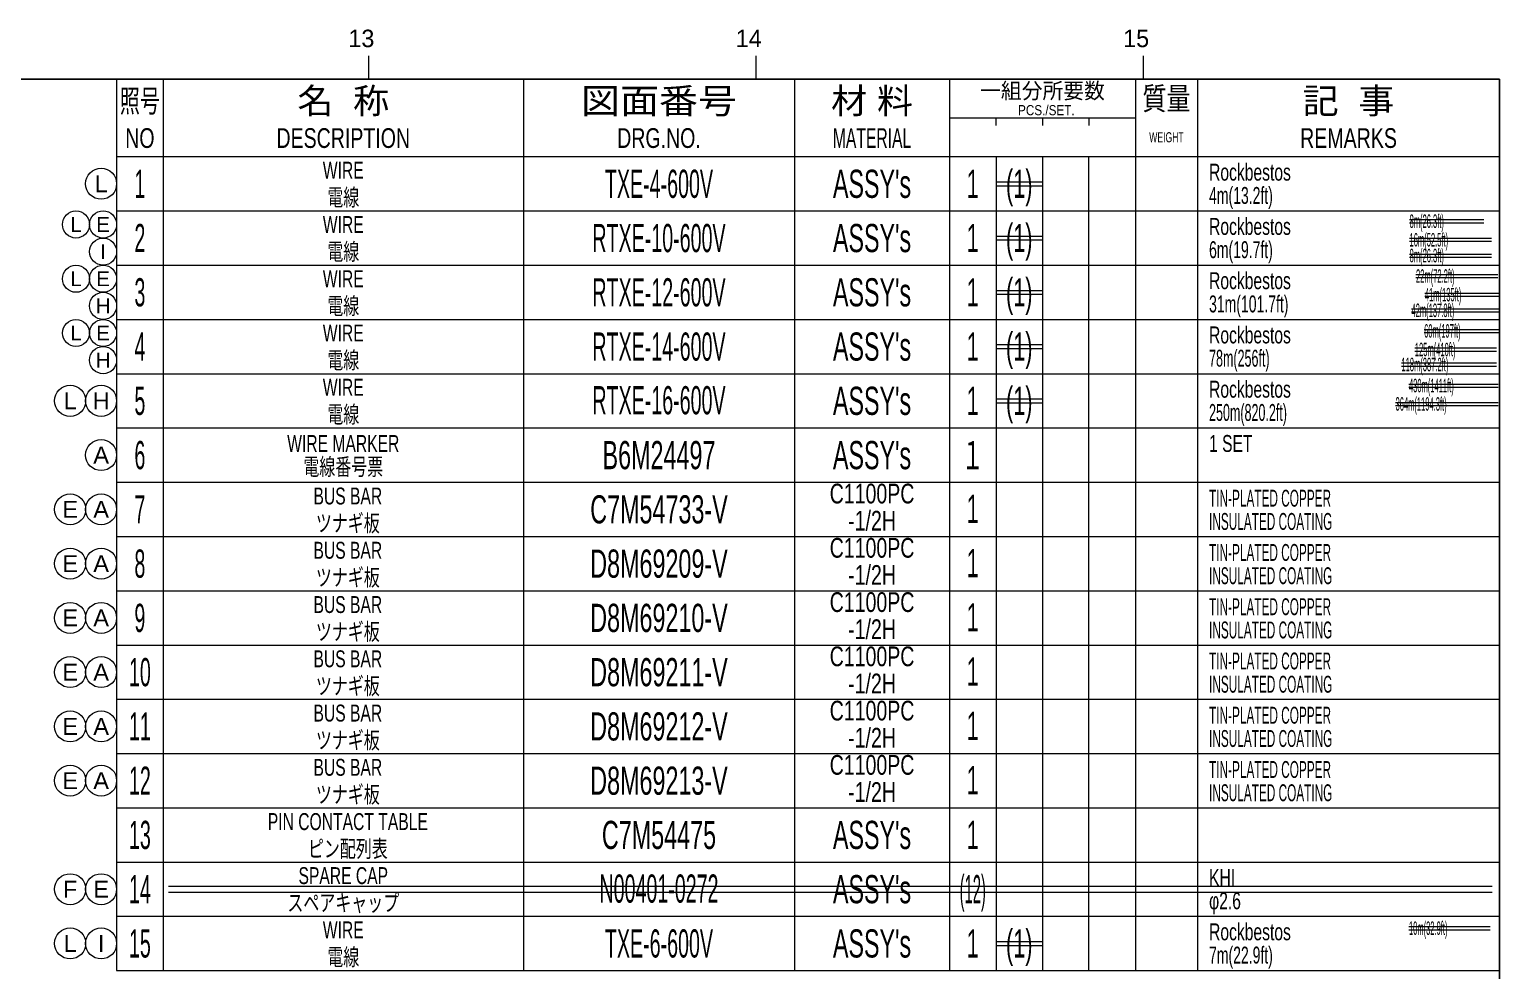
# Model space of a CAD drawing. Header units: millimetres. Extents: x 10 to 832, y 7 to 590.
# Drawn here: x 641.7 to 831.5, y 469 to 590.4 of the extents above; entities that cross this region are included whole.
import ezdxf
from ezdxf.enums import TextEntityAlignment as Align

# ---------------------------------------------------------------- set-up
doc = ezdxf.new("R2010")
doc.units = ezdxf.units.MM
for name, color, linetype in [('GR1_05', 7, 'Continuous'), ('図面枠B6M', 7, 'Continuous'), ('表題、部品表_01', 7, 'Continuous'), ('表題、部品表_02', 7, 'Continuous'), ('表題、部品表_03', 7, 'Continuous')]:
    doc.layers.add(name, color=color, linetype=linetype)
doc.styles.add('HG丸ｺﾞｼｯｸM-PRO', font='')
doc.styles.get('HG丸ｺﾞｼｯｸM-PRO').set_extended_font_data('HG丸ｺﾞｼｯｸM-PRO')

# ---------------------------------------------------------------- blocks, each defined once
blk = doc.blocks.new('BLKF023')
at = {"layer": '図面枠B6M', "color": 4, "linetype": 'Continuous', "lineweight": 13}
for p, q in [((685.5, 587), (685.5, 584)), ((735.5, 587), (735.5, 584)), ((785.5, 587), (785.5, 584)), ((829.5, 567), (831.5, 567)), ((829.5, 560), (831.5, 560)), ((829.5, 553), (831.5, 553)), ((829.5, 546), (831.5, 546)), ((829.5, 539), (831.5, 539)), ((829.5, 532), (831.5, 532)), ((829.5, 525), (831.5, 525)), ((829.5, 518), (831.5, 518)), ((829.5, 511), (831.5, 511)), ((829.5, 504), (831.5, 504)), ((829.5, 497), (831.5, 497)), ((829.5, 490), (831.5, 490)), ((829.5, 483), (831.5, 483)), ((829.5, 476), (831.5, 476))]:
    blk.add_line(p, q, dxfattribs=at)
at = {"layer": '図面枠B6M', "color": 2, "linetype": 'Continuous', "lineweight": 25}
for p, q in [((35.5, 584), (831.5, 584)), ((831.5, 584), (831.5, 15))]:
    blk.add_line(p, q, dxfattribs=at)
at = {"layer": '図面枠B6M', "color": 4, "linetype": 'Continuous', "lineweight": 13, "style": 'HG丸ｺﾞｼｯｸM-PRO', "width": 1.003994}
for s, p in [('13', (682.9, 587.45)), ('14', (732.9, 587.45)), ('15', (782.9, 587.45))]:
    blk.add_text(s, height=2.255, dxfattribs=at).set_placement(p, align=Align.BOTTOM_LEFT)
blk = doc.blocks.new('BLKF025')
at = {"layer": '表題、部品表_02', "color": 4, "linetype": 'Continuous', "lineweight": 13}
for p, q in [((653, 490), (653, 483)), ((653, 490), (831.5, 490)), ((659, 490), (659, 483)), ((705.5, 490), (705.5, 483)), ((740.5, 490), (740.5, 483)), ((760.5, 490), (760.5, 483)), ((766.5, 490), (766.5, 483)), ((772.5, 490), (772.5, 483)), ((778.5, 483), (778.5, 490)), ((784.5, 490), (784.5, 483)), ((792.5, 490), (792.5, 483)), ((831.5, 490), (831.5, 483)), ((653, 483), (831.5, 483))]:
    blk.add_line(p, q, dxfattribs=at)
blk = doc.blocks.new('BLKF028')
at = {"layer": '表題、部品表_01', "color": 4, "linetype": 'Continuous', "lineweight": 13}
for p, q in [((653, 584), (653, 574)), ((653, 584), (831.5, 584)), ((659, 584), (659, 574)), ((705.5, 584), (705.5, 574)), ((740.5, 584), (740.5, 574)), ((760.5, 584), (760.5, 574)), ((784.5, 584), (784.5, 574)), ((792.5, 584), (792.5, 574)), ((831.5, 584), (831.5, 574)), ((760.5, 579), (784.5, 579)), ((766.5, 578), (766.5, 579)), ((772.5, 579), (772.5, 578)), ((778.5, 579), (778.5, 578)), ((653, 574), (831.5, 574))]:
    blk.add_line(p, q, dxfattribs=at)
at = {"layer": '表題、部品表_01', "color": 3, "linetype": 'Continuous', "lineweight": 35, "style": 'HG丸ｺﾞｼｯｸM-PRO'}
for s, height, width, p in [('照号', 2.909, 0.651535, (656, 581.2)), ('名  称', 3.273, 1.042426, (682.25, 581.2)), ('図面番号', 3.273, 1.127518, (723, 581.2)), ('材 料', 3.273, 1.042439, (750.5, 581.2)), ('一組分所要数', 2.036, 0.966638, (772.5, 582.5)), ('質量', 2.909, 0.781842, (788.5, 581.5)), ('記  事', 3.273, 1.042426, (812, 581.2)), ('PCS./SET.', 1.309, 0.862935, (773, 580)), ('NO', 2.545, 0.740841, (656, 576.4)), ('DESCRIPTION', 2.5455, 0.741365, (682.25, 576.4)), ('DRG.NO.', 2.545, 0.741189, (723, 576.4)), ('MATERIAL', 2.545, 0.594756, (750.5, 576.4)), ('WEIGHT', 1.309, 0.635507, (788.5, 576.5)), ('REMARKS', 2.545, 0.742803, (812, 576.4))]:
    blk.add_text(s, height=height, dxfattribs=dict(at, width=width)).set_placement(p, align=Align.MIDDLE_CENTER)
blk = doc.blocks.new('BLKF027')
at = {"layer": '表題、部品表_01', "color": 3, "linetype": 'Continuous', "lineweight": 13}
blk.add_blockref('BLKF028', (0, 0), dxfattribs=at)
blk = doc.blocks.new('BLKF116')
at = {"layer": '表題、部品表_02', "color": 4, "linetype": 'Continuous', "lineweight": 13}
for p, q in [((653, 567), (653, 560)), ((653, 567), (831.5, 567)), ((659, 567), (659, 560)), ((705.5, 567), (705.5, 560)), ((740.5, 567), (740.5, 560)), ((760.5, 567), (760.5, 560)), ((766.5, 567), (766.5, 560)), ((772.5, 567), (772.5, 560)), ((778.5, 560), (778.5, 567)), ((784.5, 567), (784.5, 560)), ((792.5, 567), (792.5, 560)), ((831.5, 567), (831.5, 560)), ((653, 560), (831.5, 560))]:
    blk.add_line(p, q, dxfattribs=at)
blk = doc.blocks.new('BLKF118')
at = {"layer": '表題、部品表_02', "color": 4, "linetype": 'Continuous', "lineweight": 13}
for p, q in [((653, 560), (653, 553)), ((653, 560), (831.5, 560)), ((659, 560), (659, 553)), ((705.5, 560), (705.5, 553)), ((740.5, 560), (740.5, 553)), ((760.5, 560), (760.5, 553)), ((766.5, 560), (766.5, 553)), ((772.5, 560), (772.5, 553)), ((778.5, 553), (778.5, 560)), ((784.5, 560), (784.5, 553)), ((792.5, 560), (792.5, 553)), ((831.5, 560), (831.5, 553)), ((653, 553), (831.5, 553))]:
    blk.add_line(p, q, dxfattribs=at)
blk = doc.blocks.new('BLKF120')
at = {"layer": '表題、部品表_02', "color": 4, "linetype": 'Continuous', "lineweight": 13}
for p, q in [((653, 553), (653, 546)), ((653, 553), (831.5, 553)), ((659, 553), (659, 546)), ((705.5, 553), (705.5, 546)), ((740.5, 553), (740.5, 546)), ((760.5, 553), (760.5, 546)), ((766.5, 553), (766.5, 546)), ((772.5, 553), (772.5, 546)), ((778.5, 546), (778.5, 553)), ((784.5, 553), (784.5, 546)), ((792.5, 553), (792.5, 546)), ((831.5, 553), (831.5, 546)), ((653, 546), (831.5, 546))]:
    blk.add_line(p, q, dxfattribs=at)
blk = doc.blocks.new('BLKF122')
at = {"layer": '表題、部品表_02', "color": 4, "linetype": 'Continuous', "lineweight": 13}
for p, q in [((653, 546), (653, 539)), ((653, 546), (831.5, 546)), ((659, 546), (659, 539)), ((705.5, 546), (705.5, 539)), ((740.5, 546), (740.5, 539)), ((760.5, 546), (760.5, 539)), ((766.5, 546), (766.5, 539)), ((772.5, 546), (772.5, 539)), ((778.5, 539), (778.5, 546)), ((784.5, 546), (784.5, 539)), ((792.5, 546), (792.5, 539)), ((831.5, 546), (831.5, 539)), ((653, 539), (831.5, 539))]:
    blk.add_line(p, q, dxfattribs=at)
blk = doc.blocks.new('BLKF124')
at = {"layer": '表題、部品表_02', "color": 4, "linetype": 'Continuous', "lineweight": 13}
for p, q in [((653, 539), (653, 532)), ((653, 539), (831.5, 539)), ((659, 539), (659, 532)), ((705.5, 539), (705.5, 532)), ((740.5, 539), (740.5, 532)), ((760.5, 539), (760.5, 532)), ((766.5, 539), (766.5, 532)), ((772.5, 539), (772.5, 532)), ((778.5, 532), (778.5, 539)), ((784.5, 539), (784.5, 532)), ((792.5, 539), (792.5, 532)), ((831.5, 539), (831.5, 532)), ((653, 532), (831.5, 532))]:
    blk.add_line(p, q, dxfattribs=at)
blk = doc.blocks.new('BLKF126')
at = {"layer": '表題、部品表_02', "color": 4, "linetype": 'Continuous', "lineweight": 13}
for p, q in [((653, 532), (653, 525)), ((653, 532), (831.5, 532)), ((659, 532), (659, 525)), ((705.5, 532), (705.5, 525)), ((740.5, 532), (740.5, 525)), ((760.5, 532), (760.5, 525)), ((766.5, 532), (766.5, 525)), ((772.5, 532), (772.5, 525)), ((778.5, 525), (778.5, 532)), ((784.5, 532), (784.5, 525)), ((792.5, 532), (792.5, 525)), ((831.5, 532), (831.5, 525)), ((653, 525), (831.5, 525))]:
    blk.add_line(p, q, dxfattribs=at)
blk = doc.blocks.new('BLKF128')
at = {"layer": '表題、部品表_02', "color": 4, "linetype": 'Continuous', "lineweight": 13}
for p, q in [((653, 525), (653, 518)), ((653, 525), (831.5, 525)), ((659, 525), (659, 518)), ((705.5, 525), (705.5, 518)), ((740.5, 525), (740.5, 518)), ((760.5, 525), (760.5, 518)), ((766.5, 525), (766.5, 518)), ((772.5, 525), (772.5, 518)), ((778.5, 518), (778.5, 525)), ((784.5, 525), (784.5, 518)), ((792.5, 525), (792.5, 518)), ((831.5, 525), (831.5, 518)), ((653, 518), (831.5, 518))]:
    blk.add_line(p, q, dxfattribs=at)
blk = doc.blocks.new('BLKF130')
at = {"layer": '表題、部品表_02', "color": 4, "linetype": 'Continuous', "lineweight": 13}
for p, q in [((653, 518), (653, 511)), ((653, 518), (831.5, 518)), ((659, 518), (659, 511)), ((705.5, 518), (705.5, 511)), ((740.5, 518), (740.5, 511)), ((760.5, 518), (760.5, 511)), ((766.5, 518), (766.5, 511)), ((772.5, 518), (772.5, 511)), ((778.5, 511), (778.5, 518)), ((784.5, 518), (784.5, 511)), ((792.5, 518), (792.5, 511)), ((831.5, 518), (831.5, 511)), ((653, 511), (831.5, 511))]:
    blk.add_line(p, q, dxfattribs=at)
blk = doc.blocks.new('BLKF132')
at = {"layer": '表題、部品表_02', "color": 4, "linetype": 'Continuous', "lineweight": 13}
for p, q in [((653, 511), (653, 504)), ((653, 511), (831.5, 511)), ((659, 511), (659, 504)), ((705.5, 511), (705.5, 504)), ((740.5, 511), (740.5, 504)), ((760.5, 511), (760.5, 504)), ((766.5, 511), (766.5, 504)), ((772.5, 511), (772.5, 504)), ((778.5, 504), (778.5, 511)), ((784.5, 511), (784.5, 504)), ((792.5, 511), (792.5, 504)), ((831.5, 511), (831.5, 504)), ((653, 504), (831.5, 504))]:
    blk.add_line(p, q, dxfattribs=at)
blk = doc.blocks.new('BLKF134')
at = {"layer": '表題、部品表_02', "color": 4, "linetype": 'Continuous', "lineweight": 13}
for p, q in [((653, 504), (653, 497)), ((653, 504), (831.5, 504)), ((659, 504), (659, 497)), ((705.5, 504), (705.5, 497)), ((740.5, 504), (740.5, 497)), ((760.5, 504), (760.5, 497)), ((766.5, 504), (766.5, 497)), ((772.5, 504), (772.5, 497)), ((778.5, 497), (778.5, 504)), ((784.5, 504), (784.5, 497)), ((792.5, 504), (792.5, 497)), ((831.5, 504), (831.5, 497)), ((653, 497), (831.5, 497))]:
    blk.add_line(p, q, dxfattribs=at)
blk = doc.blocks.new('BLKF136')
at = {"layer": '表題、部品表_02', "color": 4, "linetype": 'Continuous', "lineweight": 13}
for p, q in [((653, 497), (653, 490)), ((653, 497), (831.5, 497)), ((659, 497), (659, 490)), ((705.5, 497), (705.5, 490)), ((740.5, 497), (740.5, 490)), ((760.5, 497), (760.5, 490)), ((766.5, 497), (766.5, 490)), ((772.5, 497), (772.5, 490)), ((778.5, 490), (778.5, 497)), ((784.5, 497), (784.5, 490)), ((792.5, 497), (792.5, 490)), ((831.5, 497), (831.5, 490)), ((653, 490), (831.5, 490))]:
    blk.add_line(p, q, dxfattribs=at)
blk = doc.blocks.new('BLKF193')
at = {"layer": '表題、部品表_02', "color": 4, "linetype": 'Continuous', "lineweight": 13}
for p, q in [((653, 574), (653, 567)), ((653, 574), (831.5, 574)), ((659, 574), (659, 567)), ((705.5, 574), (705.5, 567)), ((740.5, 574), (740.5, 567)), ((760.5, 574), (760.5, 567)), ((766.5, 574), (766.5, 567)), ((772.5, 574), (772.5, 567)), ((778.5, 567), (778.5, 574)), ((784.5, 574), (784.5, 567)), ((792.5, 574), (792.5, 567)), ((831.5, 574), (831.5, 567)), ((653, 567), (831.5, 567))]:
    blk.add_line(p, q, dxfattribs=at)
blk = doc.blocks.new('BLKF211')
at = {"layer": 'GR1_05', "color": 4, "linetype": 'Continuous', "lineweight": 13}
blk.add_circle((651, 535.5), 2, dxfattribs=at)
at = {"layer": 'GR1_05', "color": 4, "linetype": 'Continuous', "lineweight": 13, "style": 'HG丸ｺﾞｼｯｸM-PRO', "width": 1.042301}
blk.add_text('A', height=2.18, dxfattribs=at).set_placement((651, 535.5), align=Align.MIDDLE_CENTER)
blk = doc.blocks.new('BLKF252')
at = {"layer": '表題、部品表_02', "color": 4, "linetype": 'Continuous', "lineweight": 13}
for p, q in [((653, 483), (653, 476)), ((653, 483), (831.5, 483)), ((659, 483), (659, 476)), ((705.5, 483), (705.5, 476)), ((740.5, 483), (740.5, 476)), ((760.5, 483), (760.5, 476)), ((766.5, 483), (766.5, 476)), ((772.5, 483), (772.5, 476)), ((778.5, 476), (778.5, 483)), ((784.5, 483), (784.5, 476)), ((792.5, 483), (792.5, 476)), ((831.5, 483), (831.5, 476)), ((653, 476), (831.5, 476))]:
    blk.add_line(p, q, dxfattribs=at)
blk = doc.blocks.new('BLKF254')
at = {"layer": 'GR1_05', "color": 4, "linetype": 'Continuous', "lineweight": 13}
blk.add_circle((651, 479.5), 2, dxfattribs=at)
at = {"layer": 'GR1_05', "color": 4, "linetype": 'Continuous', "lineweight": 13, "style": 'HG丸ｺﾞｼｯｸM-PRO', "width": 1.04259}
blk.add_text('E', height=2.18, dxfattribs=at).set_placement((651, 479.5), align=Align.MIDDLE_CENTER)
blk = doc.blocks.new('BLKF258')
at = {"layer": 'GR1_05', "color": 4, "linetype": 'Continuous', "lineweight": 13}
blk.add_circle((651.25, 558.25), 1.75, dxfattribs=at)
at = {"layer": 'GR1_05', "color": 4, "linetype": 'Continuous', "lineweight": 13, "style": 'HG丸ｺﾞｼｯｸM-PRO', "width": 1.04259}
blk.add_text('E', height=1.91, dxfattribs=at).set_placement((651.25, 558.25), align=Align.MIDDLE_CENTER)
blk = doc.blocks.new('BLKF259')
at = {"layer": 'GR1_05', "color": 4, "linetype": 'Continuous', "lineweight": 13}
blk.add_circle((651.25, 551.25), 1.75, dxfattribs=at)
at = {"layer": 'GR1_05', "color": 4, "linetype": 'Continuous', "lineweight": 13, "style": 'HG丸ｺﾞｼｯｸM-PRO', "width": 1.04259}
blk.add_text('E', height=1.91, dxfattribs=at).set_placement((651.25, 551.25), align=Align.MIDDLE_CENTER)
blk = doc.blocks.new('BLKF260')
at = {"layer": 'GR1_05', "color": 4, "linetype": 'Continuous', "lineweight": 13}
blk.add_circle((651.25, 565.25), 1.75, dxfattribs=at)
at = {"layer": 'GR1_05', "color": 4, "linetype": 'Continuous', "lineweight": 13, "style": 'HG丸ｺﾞｼｯｸM-PRO', "width": 1.04259}
blk.add_text('E', height=1.91, dxfattribs=at).set_placement((651.25, 565.25), align=Align.MIDDLE_CENTER)
blk = doc.blocks.new('BLKF264')
at = {"layer": 'GR1_05', "color": 4, "linetype": 'Continuous', "lineweight": 13}
blk.add_circle((647, 528.5), 2, dxfattribs=at)
at = {"layer": 'GR1_05', "color": 4, "linetype": 'Continuous', "lineweight": 13, "style": 'HG丸ｺﾞｼｯｸM-PRO', "width": 1.04259}
blk.add_text('E', height=2.18, dxfattribs=at).set_placement((647, 528.5), align=Align.MIDDLE_CENTER)
blk = doc.blocks.new('BLKF265')
at = {"layer": 'GR1_05', "color": 4, "linetype": 'Continuous', "lineweight": 13}
blk.add_circle((651, 528.5), 2, dxfattribs=at)
at = {"layer": 'GR1_05', "color": 4, "linetype": 'Continuous', "lineweight": 13, "style": 'HG丸ｺﾞｼｯｸM-PRO', "width": 1.042301}
blk.add_text('A', height=2.18, dxfattribs=at).set_placement((651, 528.5), align=Align.MIDDLE_CENTER)
blk = doc.blocks.new('BLKF266')
at = {"layer": 'GR1_05', "color": 4, "linetype": 'Continuous', "lineweight": 13}
blk.add_circle((647, 521.5), 2, dxfattribs=at)
at = {"layer": 'GR1_05', "color": 4, "linetype": 'Continuous', "lineweight": 13, "style": 'HG丸ｺﾞｼｯｸM-PRO', "width": 1.04259}
blk.add_text('E', height=2.18, dxfattribs=at).set_placement((647, 521.5), align=Align.MIDDLE_CENTER)
blk = doc.blocks.new('BLKF267')
at = {"layer": 'GR1_05', "color": 4, "linetype": 'Continuous', "lineweight": 13}
blk.add_circle((651, 521.5), 2, dxfattribs=at)
at = {"layer": 'GR1_05', "color": 4, "linetype": 'Continuous', "lineweight": 13, "style": 'HG丸ｺﾞｼｯｸM-PRO', "width": 1.042301}
blk.add_text('A', height=2.18, dxfattribs=at).set_placement((651, 521.5), align=Align.MIDDLE_CENTER)
blk = doc.blocks.new('BLKF268')
at = {"layer": 'GR1_05', "color": 4, "linetype": 'Continuous', "lineweight": 13}
blk.add_circle((647, 514.5), 2, dxfattribs=at)
at = {"layer": 'GR1_05', "color": 4, "linetype": 'Continuous', "lineweight": 13, "style": 'HG丸ｺﾞｼｯｸM-PRO', "width": 1.04259}
blk.add_text('E', height=2.18, dxfattribs=at).set_placement((647, 514.5), align=Align.MIDDLE_CENTER)
blk = doc.blocks.new('BLKF269')
at = {"layer": 'GR1_05', "color": 4, "linetype": 'Continuous', "lineweight": 13}
blk.add_circle((651, 514.5), 2, dxfattribs=at)
at = {"layer": 'GR1_05', "color": 4, "linetype": 'Continuous', "lineweight": 13, "style": 'HG丸ｺﾞｼｯｸM-PRO', "width": 1.042301}
blk.add_text('A', height=2.18, dxfattribs=at).set_placement((651, 514.5), align=Align.MIDDLE_CENTER)
blk = doc.blocks.new('BLKF270')
at = {"layer": 'GR1_05', "color": 4, "linetype": 'Continuous', "lineweight": 13}
blk.add_circle((647, 507.5), 2, dxfattribs=at)
at = {"layer": 'GR1_05', "color": 4, "linetype": 'Continuous', "lineweight": 13, "style": 'HG丸ｺﾞｼｯｸM-PRO', "width": 1.04259}
blk.add_text('E', height=2.18, dxfattribs=at).set_placement((647, 507.5), align=Align.MIDDLE_CENTER)
blk = doc.blocks.new('BLKF271')
at = {"layer": 'GR1_05', "color": 4, "linetype": 'Continuous', "lineweight": 13}
blk.add_circle((651, 507.5), 2, dxfattribs=at)
at = {"layer": 'GR1_05', "color": 4, "linetype": 'Continuous', "lineweight": 13, "style": 'HG丸ｺﾞｼｯｸM-PRO', "width": 1.042301}
blk.add_text('A', height=2.18, dxfattribs=at).set_placement((651, 507.5), align=Align.MIDDLE_CENTER)
blk = doc.blocks.new('BLKF272')
at = {"layer": 'GR1_05', "color": 4, "linetype": 'Continuous', "lineweight": 13}
blk.add_circle((647, 500.5), 2, dxfattribs=at)
at = {"layer": 'GR1_05', "color": 4, "linetype": 'Continuous', "lineweight": 13, "style": 'HG丸ｺﾞｼｯｸM-PRO', "width": 1.04259}
blk.add_text('E', height=2.18, dxfattribs=at).set_placement((647, 500.5), align=Align.MIDDLE_CENTER)
blk = doc.blocks.new('BLKF273')
at = {"layer": 'GR1_05', "color": 4, "linetype": 'Continuous', "lineweight": 13}
blk.add_circle((651, 500.5), 2, dxfattribs=at)
at = {"layer": 'GR1_05', "color": 4, "linetype": 'Continuous', "lineweight": 13, "style": 'HG丸ｺﾞｼｯｸM-PRO', "width": 1.042301}
blk.add_text('A', height=2.18, dxfattribs=at).set_placement((651, 500.5), align=Align.MIDDLE_CENTER)
blk = doc.blocks.new('BLKF274')
at = {"layer": 'GR1_05', "color": 4, "linetype": 'Continuous', "lineweight": 13}
blk.add_circle((647, 493.5), 2, dxfattribs=at)
at = {"layer": 'GR1_05', "color": 4, "linetype": 'Continuous', "lineweight": 13, "style": 'HG丸ｺﾞｼｯｸM-PRO', "width": 1.04259}
blk.add_text('E', height=2.18, dxfattribs=at).set_placement((647, 493.5), align=Align.MIDDLE_CENTER)
blk = doc.blocks.new('BLKF275')
at = {"layer": 'GR1_05', "color": 4, "linetype": 'Continuous', "lineweight": 13}
blk.add_circle((651, 493.5), 2, dxfattribs=at)
at = {"layer": 'GR1_05', "color": 4, "linetype": 'Continuous', "lineweight": 13, "style": 'HG丸ｺﾞｼｯｸM-PRO', "width": 1.042301}
blk.add_text('A', height=2.18, dxfattribs=at).set_placement((651, 493.5), align=Align.MIDDLE_CENTER)
blk = doc.blocks.new('BLKF283')
at = {"layer": 'GR1_05', "color": 4, "linetype": 'Continuous', "lineweight": 13}
blk.add_circle((647, 479.5), 2, dxfattribs=at)
at = {"layer": 'GR1_05', "color": 4, "linetype": 'Continuous', "lineweight": 13, "style": 'HG丸ｺﾞｼｯｸM-PRO', "width": 1.042153}
blk.add_text('F', height=2.18, dxfattribs=at).set_placement((647, 479.5), align=Align.MIDDLE_CENTER)
blk = doc.blocks.new('BLKF314')
at = {"layer": 'GR1_05', "color": 4, "linetype": 'Continuous', "lineweight": 13}
blk.add_circle((651, 542.5), 2, dxfattribs=at)
at = {"layer": 'GR1_05', "color": 4, "linetype": 'Continuous', "lineweight": 13, "style": 'HG丸ｺﾞｼｯｸM-PRO', "width": 1.042153}
blk.add_text('H', height=2.18, dxfattribs=at).set_placement((651, 542.5), align=Align.MIDDLE_CENTER)
blk = doc.blocks.new('BLKF315')
at = {"layer": 'GR1_05', "color": 4, "linetype": 'Continuous', "lineweight": 13}
blk.add_circle((651.25, 547.75), 1.75, dxfattribs=at)
at = {"layer": 'GR1_05', "color": 4, "linetype": 'Continuous', "lineweight": 13, "style": 'HG丸ｺﾞｼｯｸM-PRO', "width": 1.042153}
blk.add_text('H', height=1.91, dxfattribs=at).set_placement((651.25, 547.75), align=Align.MIDDLE_CENTER)
blk = doc.blocks.new('BLKF316')
at = {"layer": 'GR1_05', "color": 4, "linetype": 'Continuous', "lineweight": 13}
blk.add_circle((651.25, 554.75), 1.75, dxfattribs=at)
at = {"layer": 'GR1_05', "color": 4, "linetype": 'Continuous', "lineweight": 13, "style": 'HG丸ｺﾞｼｯｸM-PRO', "width": 1.042153}
blk.add_text('H', height=1.91, dxfattribs=at).set_placement((651.25, 554.75), align=Align.MIDDLE_CENTER)
blk = doc.blocks.new('BLKF324')
at = {"layer": '表題、部品表_02', "color": 4, "linetype": 'Continuous', "lineweight": 13}
for p, q in [((653, 476), (653, 469)), ((653, 476), (831.5, 476)), ((659, 476), (659, 469)), ((705.5, 476), (705.5, 469)), ((740.5, 476), (740.5, 469)), ((760.5, 476), (760.5, 469)), ((766.5, 476), (766.5, 469)), ((772.5, 476), (772.5, 469)), ((778.5, 469), (778.5, 476)), ((784.5, 476), (784.5, 469)), ((792.5, 476), (792.5, 469)), ((831.5, 476), (831.5, 469)), ((653, 469), (831.5, 469))]:
    blk.add_line(p, q, dxfattribs=at)
blk = doc.blocks.new('BLKF326')
at = {"layer": 'GR1_05', "color": 4, "linetype": 'Continuous', "lineweight": 13}
blk.add_circle((651, 472.5), 2, dxfattribs=at)
at = {"layer": 'GR1_05', "color": 4, "linetype": 'Continuous', "lineweight": 13, "style": 'HG丸ｺﾞｼｯｸM-PRO', "width": 1.042153}
blk.add_text('I', height=2.18, dxfattribs=at).set_placement((651, 472.5), align=Align.MIDDLE_CENTER)
blk = doc.blocks.new('BLKF333')
at = {"layer": 'GR1_05', "color": 4, "linetype": 'Continuous', "lineweight": 13}
blk.add_circle((651.25, 561.75), 1.75, dxfattribs=at)
at = {"layer": 'GR1_05', "color": 4, "linetype": 'Continuous', "lineweight": 13, "style": 'HG丸ｺﾞｼｯｸM-PRO', "width": 1.042153}
blk.add_text('I', height=1.91, dxfattribs=at).set_placement((651.25, 561.75), align=Align.MIDDLE_CENTER)
blk = doc.blocks.new('BLKF370')
at = {"layer": 'GR1_05', "color": 4, "linetype": 'Continuous', "lineweight": 13}
blk.add_circle((651, 570.5), 2, dxfattribs=at)
at = {"layer": 'GR1_05', "color": 4, "linetype": 'Continuous', "lineweight": 13, "style": 'HG丸ｺﾞｼｯｸM-PRO', "width": 1.042991}
blk.add_text('L', height=2.18, dxfattribs=at).set_placement((651, 570.5), align=Align.MIDDLE_CENTER)
blk = doc.blocks.new('BLKF371')
at = {"layer": 'GR1_05', "color": 4, "linetype": 'Continuous', "lineweight": 13}
blk.add_circle((647.75, 565.25), 1.75, dxfattribs=at)
at = {"layer": 'GR1_05', "color": 4, "linetype": 'Continuous', "lineweight": 13, "style": 'HG丸ｺﾞｼｯｸM-PRO', "width": 1.042991}
blk.add_text('L', height=1.91, dxfattribs=at).set_placement((647.75, 565.25), align=Align.MIDDLE_CENTER)
blk = doc.blocks.new('BLKF372')
at = {"layer": 'GR1_05', "color": 4, "linetype": 'Continuous', "lineweight": 13}
blk.add_circle((647.75, 558.25), 1.75, dxfattribs=at)
at = {"layer": 'GR1_05', "color": 4, "linetype": 'Continuous', "lineweight": 13, "style": 'HG丸ｺﾞｼｯｸM-PRO', "width": 1.042991}
blk.add_text('L', height=1.91, dxfattribs=at).set_placement((647.75, 558.25), align=Align.MIDDLE_CENTER)
blk = doc.blocks.new('BLKF373')
at = {"layer": 'GR1_05', "color": 4, "linetype": 'Continuous', "lineweight": 13}
blk.add_circle((647.75, 551.25), 1.75, dxfattribs=at)
at = {"layer": 'GR1_05', "color": 4, "linetype": 'Continuous', "lineweight": 13, "style": 'HG丸ｺﾞｼｯｸM-PRO', "width": 1.042991}
blk.add_text('L', height=1.91, dxfattribs=at).set_placement((647.75, 551.25), align=Align.MIDDLE_CENTER)
blk = doc.blocks.new('BLKF374')
at = {"layer": 'GR1_05', "color": 4, "linetype": 'Continuous', "lineweight": 13}
blk.add_circle((647, 542.5), 2, dxfattribs=at)
at = {"layer": 'GR1_05', "color": 4, "linetype": 'Continuous', "lineweight": 13, "style": 'HG丸ｺﾞｼｯｸM-PRO', "width": 1.042991}
blk.add_text('L', height=2.18, dxfattribs=at).set_placement((647, 542.5), align=Align.MIDDLE_CENTER)
blk = doc.blocks.new('BLKF375')
at = {"layer": 'GR1_05', "color": 4, "linetype": 'Continuous', "lineweight": 13}
blk.add_circle((647, 472.5), 2, dxfattribs=at)
at = {"layer": 'GR1_05', "color": 4, "linetype": 'Continuous', "lineweight": 13, "style": 'HG丸ｺﾞｼｯｸM-PRO', "width": 1.042991}
blk.add_text('L', height=2.18, dxfattribs=at).set_placement((647, 472.5), align=Align.MIDDLE_CENTER)

msp = doc.modelspace()

# ---------------------------------------------------------------- linework, layer by layer
at = {"layer": 'GR1_05', "color": 4, "linetype": 'Continuous', "lineweight": 13}
for p, q in [((766.5, 570.75), (772.5, 570.75)), ((766.5, 570.25), (772.5, 570.25)), ((819.88, 565.88), (829.48, 565.88)), ((766.5, 563.75), (772.5, 563.75)), ((819.88, 565.48), (829.48, 565.48)), ((766.5, 563.25), (772.5, 563.25)), ((819.88, 563.48), (830.44, 563.48)), ((819.88, 563.08), (830.44, 563.08)), ((819.88, 561.44), (830.44, 561.44)), ((819.88, 561.04), (830.44, 561.04)), ((820.71, 558.8), (831.27, 558.8)), ((820.71, 558.4), (831.27, 558.4)), ((766.5, 556.75), (772.5, 556.75)), ((766.5, 556.25), (772.5, 556.25)), ((821.86, 556.4), (831.46, 556.4)), ((820.13, 554.38), (831.46, 554.38)), ((821.86, 556), (831.46, 556)), ((820.13, 553.98), (831.46, 553.98)), ((821.76, 551.72), (831.36, 551.72)), ((821.76, 551.32), (831.36, 551.32)), ((766.5, 549.75), (772.5, 549.75)), ((766.5, 549.25), (772.5, 549.25)), ((820.56, 549.32), (831.12, 549.32)), ((820.56, 548.92), (831.12, 548.92)), ((818.83, 547.39), (831.12, 547.39)), ((818.83, 546.99), (831.12, 546.99)), ((819.8, 544.67), (831.32, 544.67)), ((766.5, 542.75), (772.5, 542.75)), ((819.8, 544.27), (831.32, 544.27)), ((766.5, 542.25), (772.5, 542.25)), ((818.07, 542.3), (831.32, 542.3)), ((818.07, 541.9), (831.32, 541.9)), ((659.69, 479.9), (830.54, 479.9)), ((659.69, 479.1), (830.54, 479.1)), ((819.8, 474.67), (830.29, 474.67)), ((766.5, 472.75), (772.5, 472.75)), ((819.8, 474.27), (830.29, 474.27)), ((766.5, 472.25), (772.5, 472.25))]:
    msp.add_line(p, q, dxfattribs=at)

# ---------------------------------------------------------------- block references
for name in ['BLKF370', 'BLKF371', 'BLKF260', 'BLKF333', 'BLKF372', 'BLKF258', 'BLKF316', 'BLKF373', 'BLKF259', 'BLKF315', 'BLKF374', 'BLKF314', 'BLKF211', 'BLKF264', 'BLKF265', 'BLKF266', 'BLKF267', 'BLKF268', 'BLKF269', 'BLKF270', 'BLKF271', 'BLKF272', 'BLKF273', 'BLKF274', 'BLKF275', 'BLKF283', 'BLKF254', 'BLKF375', 'BLKF326']:
    msp.add_blockref(name, (0, 0), dxfattribs=at)
at = {"layer": '図面枠B6M', "color": 4, "linetype": 'Continuous', "lineweight": 13}
msp.add_blockref('BLKF023', (0, 0), dxfattribs=at)
at = {"layer": '表題、部品表_01', "color": 3, "linetype": 'Continuous', "lineweight": 13}
msp.add_blockref('BLKF027', (0, 0), dxfattribs=at)
at = {"layer": '表題、部品表_02', "color": 4, "linetype": 'Continuous', "lineweight": 13}
for name in ['BLKF193', 'BLKF116', 'BLKF118', 'BLKF120', 'BLKF122', 'BLKF124', 'BLKF126', 'BLKF128', 'BLKF130', 'BLKF132', 'BLKF134', 'BLKF136', 'BLKF025', 'BLKF252', 'BLKF324']:
    msp.add_blockref(name, (0, 0), dxfattribs=at)

# ---------------------------------------------------------------- texts
at = {"layer": 'GR1_05', "color": 3, "linetype": 'Continuous', "lineweight": 35, "style": 'HG丸ｺﾞｼｯｸM-PRO'}
for s, height, width, p in [('(1)', 3.636, 0.576968, (769.5, 570.5)), ('(1)', 3.636, 0.576968, (769.5, 563.5)), ('(1)', 3.636, 0.576968, (769.5, 556.5)), ('(1)', 3.636, 0.576968, (769.5, 549.5)), ('(1)', 3.636, 0.576968, (769.5, 542.5)), ('SPARE CAP', 2.182, 0.691878, (682.25, 481.25)), ('N00401-0272', 3.6364, 0.521164, (723, 479.58)), ("ASSY's", 3.636, 0.617769, (750.5, 479.5)), ('(12)', 3.636, 0.391835, (763.5, 479.5)), ('スペアキャップ', 2.182, 0.692256, (682.25, 477.75)), ('(1)', 3.636, 0.576968, (769.5, 472.5))]:
    msp.add_text(s, height=height, dxfattribs=dict(at, width=width)).set_placement(p, align=Align.MIDDLE_CENTER)
for s, height, width, p in [('8m(26.3ft)', 1.745, 0.416723, (819.88, 565.68)), ('16m(52.5ft)', 1.7455, 0.41675, (819.88, 563.28)), ('8m(26.3ft)', 1.745, 0.416723, (819.88, 561.24)), ('22m(72.2ft)', 1.7455, 0.41675, (820.71, 558.6)), ('41m(135ft)', 1.745, 0.416871, (821.86, 556.2)), ('42m(137.8ft)', 1.7455, 0.416772, (820.13, 554.18)), ('60m(197ft)', 1.745, 0.416871, (821.76, 551.52)), ('125m(410ft)', 1.7455, 0.41688, (820.56, 549.12)), ('118m(387.2ft)', 1.7455, 0.41679, (818.83, 547.19)), ('430m(1411ft)', 1.7455, 0.416888, (819.8, 544.47)), ('364m(1194.3ft)', 1.7455, 0.416804, (818.07, 542.1)), ('KHI', 2.182, 0.693331, (794, 481)), ('φ2.6', 2.182, 0.691434, (794, 478)), ('10m(32.9ft)', 1.7455, 0.41675, (819.8, 474.47))]:
    msp.add_text(s, height=height, dxfattribs=dict(at, width=width)).set_placement(p, align=Align.MIDDLE_LEFT)
at = {"layer": '表題、部品表_03', "color": 3, "linetype": 'Continuous', "lineweight": 35, "style": 'HG丸ｺﾞｼｯｸM-PRO'}
for s, height, width, p in [('WIRE', 2.182, 0.692288, (682.25, 572.25)), ('1', 3.64, 0.521199, (656, 570.5)), ('TXE-4-600V', 3.636, 0.521465, (723, 570.5)), ("ASSY's", 3.636, 0.617769, (750.5, 570.5)), ('1', 3.64, 0.576062, (763.5, 570.5)), ('電線', 2.182, 0.692256, (682.25, 568.75)), ('WIRE', 2.182, 0.692288, (682.25, 565.25)), ('2', 3.64, 0.521199, (656, 563.5)), ('RTXE-10-600V', 3.6364, 0.521404, (723, 563.5)), ("ASSY's", 3.636, 0.617769, (750.5, 563.5)), ('1', 3.64, 0.576062, (763.5, 563.5)), ('電線', 2.182, 0.692256, (682.25, 561.75)), ('3', 3.64, 0.521199, (656, 556.5)), ('WIRE', 2.182, 0.692288, (682.25, 558.25)), ('RTXE-12-600V', 3.6364, 0.521404, (723, 556.5)), ("ASSY's", 3.636, 0.617769, (750.5, 556.5)), ('1', 3.64, 0.576062, (763.5, 556.5)), ('電線', 2.182, 0.692256, (682.25, 554.75)), ('WIRE', 2.182, 0.692288, (682.25, 551.25)), ('4', 3.64, 0.521199, (656, 549.5)), ('RTXE-14-600V', 3.6364, 0.521404, (723, 549.5)), ("ASSY's", 3.636, 0.617769, (750.5, 549.5)), ('1', 3.64, 0.576062, (763.5, 549.5)), ('電線', 2.182, 0.692256, (682.25, 547.75)), ('WIRE', 2.182, 0.692288, (682.25, 544.25)), ('5', 3.64, 0.521199, (656, 542.5)), ('RTXE-16-600V', 3.6364, 0.521404, (723, 542.58)), ("ASSY's", 3.636, 0.617769, (750.5, 542.5)), ('1', 3.64, 0.576062, (763.5, 542.5)), ('電線', 2.182, 0.692256, (682.25, 540.75)), ('電線', 2.182, 0.692256, (682.25, 540.75)), ('6', 3.64, 0.521199, (656, 535.5)), ('WIRE MARKER', 2.1818, 0.692392, (682.25, 537)), ('B6M24497', 3.636, 0.619614, (723, 535.5)), ("ASSY's", 3.636, 0.617769, (750.5, 535.5)), ('１', 3.64, 0.578238, (763.5, 535.5)), ('電線番号票', 2.182, 0.692256, (682.25, 534)), ('BUS BAR', 2.182, 0.692724, (682.84, 530.22)), ('7', 3.64, 0.521199, (656, 528.5)), ('C7M54733-V', 3.636, 0.619783, (723, 528.5)), ('1', 3.64, 0.576062, (763.5, 528.57)), ('ツナギ板', 2.182, 0.692256, (682.84, 526.72)), ('BUS BAR', 2.182, 0.692724, (682.84, 523.22)), ('8', 3.64, 0.521199, (656, 521.5)), ('D8M69209-V', 3.636, 0.61947, (723, 521.5)), ('1', 3.64, 0.576062, (763.5, 521.57)), ('ツナギ板', 2.182, 0.692256, (682.84, 519.72)), ('9', 3.64, 0.521199, (656, 514.5)), ('BUS BAR', 2.182, 0.692724, (682.84, 516.22)), ('D8M69210-V', 3.636, 0.61947, (723, 514.5)), ('1', 3.64, 0.576062, (763.5, 514.57)), ('ツナギ板', 2.182, 0.692256, (682.84, 512.72)), ('10', 3.636, 0.521199, (656, 507.5)), ('BUS BAR', 2.182, 0.692724, (682.84, 509.22)), ('D8M69211-V', 3.636, 0.61947, (723, 507.5)), ('1', 3.64, 0.576062, (763.5, 507.57)), ('ツナギ板', 2.182, 0.692256, (682.84, 505.72)), ('BUS BAR', 2.182, 0.692724, (682.84, 502.22)), ('11', 3.636, 0.521199, (656, 500.5)), ('D8M69212-V', 3.636, 0.61947, (723, 500.5)), ('1', 3.64, 0.576062, (763.5, 500.57)), ('ツナギ板', 2.182, 0.692256, (682.84, 498.72)), ('12', 3.636, 0.521199, (656, 493.5)), ('BUS BAR', 2.182, 0.692724, (682.84, 495.22)), ('D8M69213-V', 3.636, 0.61947, (723, 493.5)), ('1', 3.64, 0.576062, (763.5, 493.57)), ('ツナギ板', 2.182, 0.692256, (682.84, 491.72)), ('13', 3.636, 0.521199, (656, 486.5)), ('PIN CONTACT TABLE', 2.1818, 0.692885, (682.84, 488.22)), ('C7M54475', 3.636, 0.619792, (723, 486.5)), ("ASSY's", 3.636, 0.617769, (750.5, 486.5)), ('1', 3.64, 0.576062, (763.5, 486.5)), ('ピン配列表', 2.182, 0.692256, (682.84, 484.72)), ('14', 3.636, 0.521199, (656, 479.5)), ('WIRE', 2.182, 0.692288, (682.25, 474.25)), ('15', 3.636, 0.521199, (656, 472.5)), ('TXE-6-600V', 3.636, 0.521465, (723, 472.5)), ("ASSY's", 3.636, 0.617769, (750.5, 472.5)), ('1', 3.64, 0.576062, (763.5, 472.5)), ('電線', 2.182, 0.692256, (682.25, 470.75))]:
    msp.add_text(s, height=height, dxfattribs=dict(at, width=width)).set_placement(p, align=Align.MIDDLE_CENTER)
for s, height, width, p in [('Rockbestos', 2.182, 0.692554, (794, 572)), ('4m(13.2ft)', 2.182, 0.619296, (794, 569)), ('Rockbestos', 2.182, 0.692554, (794, 565)), ('6m(19.7ft)', 2.182, 0.619296, (794, 562)), ('Rockbestos', 2.182, 0.692554, (794, 558)), ('31m(101.7ft)', 2.1818, 0.619433, (794, 555)), ('Rockbestos', 2.182, 0.692554, (794, 551)), ('78m(256ft)', 2.182, 0.553626, (794, 548)), ('Rockbestos', 2.182, 0.692554, (794, 544)), ('250m(820.2ft)', 2.1818, 0.553646, (794, 541)), ('1 SET', 2.182, 0.691655, (794, 537)), ('TIN-PLATED COPPER', 2.1818, 0.522264, (794, 529.94)), ('INSULATED COATING', 2.1818, 0.522131, (794, 526.94)), ('TIN-PLATED COPPER', 2.1818, 0.522264, (794, 522.94)), ('INSULATED COATING', 2.1818, 0.522131, (794, 519.94)), ('TIN-PLATED COPPER', 2.1818, 0.522264, (794, 515.94)), ('INSULATED COATING', 2.1818, 0.522131, (794, 512.94)), ('TIN-PLATED COPPER', 2.1818, 0.522264, (794, 508.94)), ('INSULATED COATING', 2.1818, 0.522131, (794, 505.94)), ('TIN-PLATED COPPER', 2.1818, 0.522264, (794, 501.94)), ('INSULATED COATING', 2.1818, 0.522131, (794, 498.94)), ('TIN-PLATED COPPER', 2.1818, 0.522264, (794, 494.94)), ('INSULATED COATING', 2.1818, 0.522131, (794, 491.94)), ('Rockbestos', 2.182, 0.692554, (794, 474)), ('7m(22.9ft)', 2.182, 0.619296, (794, 471))]:
    msp.add_text(s, height=height, dxfattribs=dict(at, width=width)).set_placement(p, align=Align.MIDDLE_LEFT)
for s, width, p in [('C1100PC', 0.740867, (750.5, 528.5)), ('-1/2H', 0.740841, (750.5, 525)), ('C1100PC', 0.740867, (750.5, 521.5)), ('-1/2H', 0.740841, (750.5, 518)), ('C1100PC', 0.740867, (750.5, 514.5)), ('-1/2H', 0.740841, (750.5, 511)), ('C1100PC', 0.740867, (750.5, 507.5)), ('-1/2H', 0.740841, (750.5, 504)), ('C1100PC', 0.740867, (750.5, 500.5)), ('-1/2H', 0.740841, (750.5, 497)), ('C1100PC', 0.740867, (750.5, 493.5)), ('-1/2H', 0.740841, (750.5, 490))]:
    msp.add_text(s, height=2.545, dxfattribs=dict(at, width=width)).set_placement(p, align=Align.BOTTOM_CENTER)

doc.saveas('drawing.dxf')
